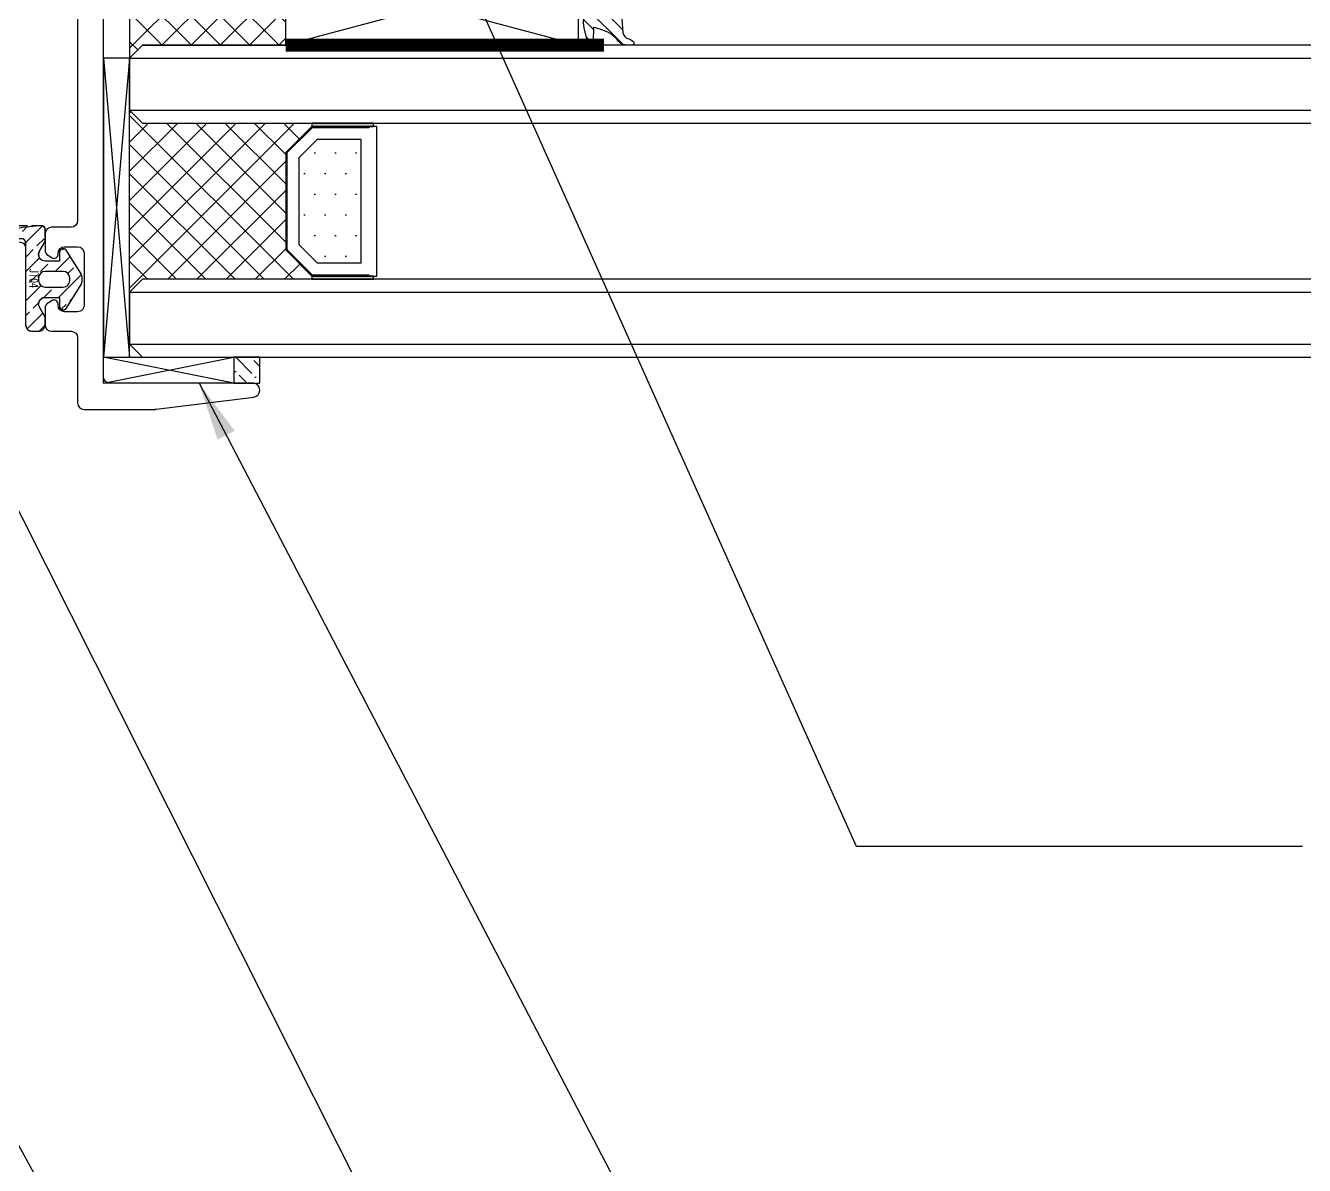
# Model space of a CAD drawing. Extents: x -160106 to 966792, y -663931 to 1550022.
# Drawn here: x -52099.7 to -52001.4, y -86106.1 to -86018.4 of the extents above; entities that cross this region are included whole.
import ezdxf
from ezdxf.enums import TextEntityAlignment as Align

# ---------------------------------------------------------------- set-up
doc = ezdxf.new("R2010")
doc.units = 0
doc.linetypes.add('DASHED', pattern=[0.75, 0.5, -0.25])
doc.linetypes.add('ZN-DASH', pattern=[0.35, 0.25, -0.1])
for name, color, linetype in [('!ZN1-填充-8', 8, 'Continuous'), ('!ZN1-标注-173', 173, 'Continuous'), ('!ZN3-玻璃幕墙-4', 4, 'Continuous'), ('!ZN4-辅助材料-1', 1, 'Continuous'), ('!ZN5-铝材断面-6', 6, 'Continuous'), ('!ZN6-虚线-8', 8, 'ZN-DASH'), ('1辅助材料', 1, 'Continuous'), ('Fill', 8, 'Continuous')]:
    doc.layers.add(name, color=color, linetype=linetype)
doc.styles.add('ZNDimTStyle', font='ROMANS.shx', dxfattribs={"width": 0.7, "bigfont": 'CHINESE.shx'})
doc.styles.add('黑体', font='simhei.ttf', dxfattribs={"height": 12})
doc.dimstyles.new('ZN机械-3', dxfattribs={"dimscale": 3, "dimtxt": 2.5, "dimasz": 1.5, "dimexe": 1, "dimexo": 2, "dimgap": 0.9, "dimtad": 1, "dimdec": 0, "dimzin": 0, "dimdsep": 46, "dimtxsty": 'ZNDimTStyle', "dimcen": 2.5, "dimdle": 1, "dimclrd": 173, "dimclre": 173, "dimclrt": 7, "dimazin": 2, "dimtfac": 1, "dimtdec": 4, "dimtix": 1, "dimtmove": 2, "dimatfit": 3, "dimfxl": 0, "dimfrac": 2, "dimtolj": 1, "dimtzin": 0, "dimarcsym": 0})

# ---------------------------------------------------------------- blocks, each defined once
blk = doc.blocks.new('3mm厚胶条')
at = {"layer": 'Fill'}
h = blk.add_hatch(dxfattribs=at)
h.set_pattern_fill('ANSI31', color=256, scale=0.5)
h.set_pattern_definition([(45, (0, 0), (-0.561266007566822, 0.5612660075668221), [])])
edge = h.paths.add_edge_path()
edge.add_arc((0.2041028128980543, 0.2999450176742623), 0.2999999999999999, 269.97594843396644, 359.9999999999428, ccw=False)
edge.add_line((0.2039768791964889, -5.495589357451536e-05), (-0.1960297182595241, 0.0001129584925365634))
edge.add_arc((-0.1958944282921733, 0.3001129279863853), 0.2999999999994757, 179.9999999998145, 269.9741615186586, ccw=False)
edge.add_line((-0.4958944282916491, 0.3001129279873567), (-0.4958944282916491, 1.117701839371875))
edge.add_arc((-0.6248895014257517, 1.11944925264805), 0.1290069081329765, 359.2238984022005, 445.1968088878392)
edge.add_line((-0.6140873217009357, 1.248003113963932), (-0.7258701920472959, 1.242718416928255))
edge.add_arc((-0.70120827268636, 0.7210650220240912), 0.5222360334959714, 92.70672554829426, 167.706725548085)
edge.add_line((-1.211469733614649, 0.8322572707329527), (-1.413063774223701, -2.019711048327736))
edge.add_arc((-2.011045689203393, -1.940889532902905), 0.6031543765377536, 283.80453109835884, 352.4909866261073, ccw=False)
edge.add_arc((-1.711027830958352, -3.236862179037228), 0.7271918305480072, 102.3955841950931, 140.1403428804012)
edge.add_arc((-2.145245422376326, -2.851985073525741), 0.1482028153695781, 146.7831393039712, 273.1825879911093)
edge.add_line((-2.137017486707919, -2.999959313034196), (-1.71632770881115, -2.999959313041472))
edge.add_arc((-1.717147016692408, -2.149202143606091), 0.850757563945867, 270.0551777532911, 332.801971516606)
edge.add_arc((1.052373023609539, -4.487892496981211), 2.802381882953311, 102.32254362635979, 135.9107193443802, ccw=False)
edge.add_line((0.4543032584006141, -1.750072785267548), (0.7693642463018477, -1.638019477992202))
edge.add_arc((0.7819430534270146, -1.711556554814226), 0.0746051476522924, -26.048902378122875, 99.7067255470177, ccw=False)
edge.add_line((0.8489697777949914, -1.744318518685759), (0.8571202825150976, -2.578578965069028))
edge.add_arc((0.6560401093904494, -2.480293073462875), 0.2238154429717819, 272.70672555129545, 333.95109762614885, ccw=False)
edge.add_line((0.6666095034161117, -2.703858814180421), (0.5471460161934374, -2.709506623476045))
edge.add_arc((0.5502084089541724, -2.854926262357902), 0.14545188077832, 91.20641373176511, 274.3491176516054)
edge.add_line((0.5612385415479366, -2.9999593130633), (0.8842308576349751, -2.999959313085128))
edge.add_arc((0.8384245284230651, -2.48709399076403), 0.5149068446189015, 275.1038036520967, 331.8148690466252)
edge.add_line((1.292276837601094, -2.730295841269253), (1.562274669271574, -1.660751750358031))
edge.add_arc((-1.091872237254416, -1.175403957954716), 2.698158312814919, 349.6371633920081, 413.7360953850442)
edge.add_line((0.5041028128980543, 1.000124005621728), (0.5041028128980543, 0.2999450176739629))
at = {"layer": '1辅助材料'}
blk.add_lwpolyline([(0.5041028128980543, 0.2999450176739629, -0.4143365181457246), (0.2039768791964889, -5.495589357451536e-05), (-0.1960297182595241, 0.0001129584925365634, -0.414081483490272), (-0.4958944282916491, 0.3001129279873567), (-0.4958944282916491, 1.117701839371875, 0.3937739410618442), (-0.6140873217009357, 1.248003113963932), (-0.7258701920472959, 1.242718416928255, 0.3394542588623574), (-1.211469733614649, 0.8322572707329527), (-1.413063774223701, -2.019711048327736, -0.309008888142426), (-1.867126868623018, -2.526622044395481, 0.1661979340469599), (-2.269232363552874, -2.770798172481591, 0.6152007887052839), (-2.137017486707919, -2.999959313034196), (-1.71632770881115, -2.999959313041472, 0.2808368407751581), (-0.9604559289327881, -2.538055625416746, -0.1476144348271703), (0.4543032584006141, -1.750072785267548), (0.7693642463018477, -1.638019477992202, -0.6113350585262082), (0.8489697777949914, -1.744318518685759), (0.8571202825150976, -2.578578965069028, -0.27377715356219), (0.6666095034161117, -2.703858814180421), (0.5471460161934374, -2.709506623476045, 1.027808333890914), (0.5612385415479366, -2.9999593130633), (0.8842308576349751, -2.999959313085128, 0.2526260446995272), (1.292276837601094, -2.730295841269253), (1.562274669271574, -1.660751750358031, 0.2872126092258211), (0.5041028128980543, 1.000124005621728), (0.5041028128980543, 0.2999450176739629)], format="xyb", dxfattribs=at)
blk = doc.blocks.new('20200528170828x')
at = {"layer": '!ZN1-填充-8'}
h = blk.add_hatch(dxfattribs=at)
h.set_pattern_fill('ANSI37', color=256, angle=89.99999999999999, style=0)
h.set_pattern_definition([(135, (42628.44729741241, -32201.34450116526), (-1.122532015133644, -1.122532015133644), []), (224.9999999999999, (42628.44729741241, -32201.34450116526), (1.122532015133644, -1.122532015133644), [])])
h.paths.add_polyline_path([(0.8454915027905372, 11.99999999795546), (0.8454915027905372, 0.5), (0.8454915027832612, 0), (7.845491502783261, 0), (6.845491502783261, 1), (6.845491502790537, 11.99999999791908)])
at = {"layer": '!ZN1-填充-8', "ltscale": 15}
for p, q in [((0.8454915027905372, 34.5000010564836), (6.845491502761433, 11.99999999795546)), ((6.845491502819641, 34.5000010564836), (0.8454915027032257, 11.99999999795546))]:
    blk.add_line(p, q, dxfattribs=at)
at = {"layer": '!ZN4-辅助材料-1', "ltscale": 20, "const_width": 1}
blk.add_lwpolyline([(6.845491502761433, 11.99999999795546), (6.845491502761433, 36.46587896528035)], dxfattribs=at)
at = {"layer": '!ZN4-辅助材料-1'}
for points in [[(6.845491502790537, 34.5000010564836), (6.845491502761433, 11.99999999795546), (0.8454915027032257, 11.99999999795546), (0.8454915027323295, 34.5000010564836)], [(0.8454915027905372, 11.99999999795546), (0.8454915027905372, 0.5), (0.8454915027832612, 0), (7.845491502783261, 0), (6.845491502783261, 1), (6.845491502790537, 11.99999999791908)]]:
    blk.add_lwpolyline(points, close=True, dxfattribs=at)
at = {"layer": '!ZN1-标注-173', "extrusion": (0, 0, -1), "zscale": -1, "rotation": 270}
blk.add_blockref('3mm厚胶条', (-3.845491502717778, 36.50410662819195), dxfattribs=at)
blk = doc.blocks.new('6X12开启扇结构胶x', base_point=(29883.44451887779, 42624.44780427512))
at = {"layer": '!ZN1-标注-173', "ltscale": 15, "rotation": 270}
blk.add_blockref('20200528170828x', (29880.94422724047, 42624.44751263782), dxfattribs=at)
blk = doc.blocks.new('*U1397')
at = {"layer": '!ZN1-填充-8'}
h = blk.add_hatch(dxfattribs=at)
h.set_pattern_fill('ANSI37', color=256, scale=0.5, style=0)
h.set_pattern_definition([(45, (6, 0), (-1.122532015133644, 1.122532015133644), []), (135, (6, 0), (-1.122532015133644, -1.122532015133644), [])])
h.paths.add_polyline_path([(1.029468876367901e-06, 5.00000102652325), (1.029468876367901e-06, 19.00000102652371), (1.000001029469331, 18.00000102652325), (14.00000102946797, 18.00000102652325), (14.00000102946797, 17.75000102652325), (12.00000102946797, 15.75000102652325), (12.00000102946797, 8.250001026523705), (14.00000102946797, 6.250001026523705), (14.00000102946797, 6.000001026523705), (1.000001029469331, 6.000001026523705)])
for points in [[(18.75000205893684, 17.99999999999977), (14.00000205893684, 17.99999999999977), (14.00000205893684, 17.74999999999977), (18.75000205893684, 17.74999999999977)], [(18.75000205893684, 6.249999999999773), (14.00000205893684, 6.249999999999773), (14.00000205893684, 5.999999999999773), (18.75000205893684, 5.999999999999773)]]:
    blk.add_hatch(color=256, dxfattribs=at).paths.add_polyline_path(points)
h = blk.add_hatch(dxfattribs=at)
h.set_pattern_fill('DOTS', color=8, angle=-1.272221872585407e-14, style=0)
h.set_pattern_definition([(0, (6, 0), (0.7937500000000003, 1.5875), [0, -1.5875])])
h.paths.add_polyline_path([(13.00000246392847, 15.33578673215879), (13.00000246392847, 8.664213388665985), (14.4142185169444, 7.24999733565005), (17.80000246392865, 7.24999733565005), (17.80000246392865, 16.74999733565005), (14.41421306741995, 16.74999733565005)])
for p, q in [((2.058937752735801e-06, 22.99999999999977), (153.5000016402664, 23.00000000000307)), ((1.029468876367901e-06, 19.00000102946865), (153.5000006107975, 19.00000102947194)), ((1.029468876367901e-06, 4.999999091356358), (153.5000006107975, 4.999999091359652)), ((2.058937752735801e-06, 1.000000120825234), (153.5000016402664, 1.000000120828529))]:
    blk.add_line(p, q, dxfattribs=at)
at = {"layer": '!ZN3-玻璃幕墙-4'}
for points in [[(153.5000016402664, 24.00000000000307), (1.000002058937753, 23.99999999999977), (2.058937752735801e-06, 22.99999999999977), (2.058937752735801e-06, 18.99999999999977), (1.000002058937753, 17.99999999999977), (153.5000016402664, 18.00000000000307)], [(153.5000016402668, 6.000000000003067), (1.000002058937298, 5.999999999999773), (2.058936843241099e-06, 4.999999999999773), (2.058935933746397e-06, 0.9999999999997726), (1.000002058935479, 0), (153.5000016402668, 4.886260271947598e-12)]]:
    blk.add_lwpolyline(points, dxfattribs=at)
at = {"layer": '!ZN4-辅助材料-1'}
for points in [[(1.029468876367901e-06, 5.00000102652325), (1.029468876367901e-06, 19.00000102652371), (1.000001029469331, 18.00000102652325), (14.00000102946797, 18.00000102652325), (14.00000102946797, 17.75000102652325), (12.00000102946797, 15.75000102652325), (12.00000102946797, 8.250001026523705), (12.00000102946797, 8.250001026523705), (14.00000102946797, 6.250001026523705), (14.00000102946797, 6.000001026523705), (1.000001029469331, 6.000001026523705), (1.029468876367901e-06, 5.00000102652325)], [(12.00000205893639, 15.74999993958727), (12.00000205893639, 8.250000060412503), (14.00000205893639, 6.250000060412503), (19.00000205893639, 6.250000060412503), (19.00000205893639, 17.7500000604125), (14.00000205893639, 17.7500000604125)], [(18.75000205893684, 17.99999999999977), (14.00000205893684, 17.99999999999977), (14.00000205893684, 17.74999999999977), (18.75000205893684, 17.74999999999977)], [(13.00000246392847, 15.33578673215879), (13.00000246392847, 8.664213388665985), (14.4142185169444, 7.24999733565005), (17.80000246392865, 7.24999733565005), (17.80000246392865, 16.74999733565005), (14.41421306741995, 16.74999733565005)], [(18.75000205893684, 6.249999999999773), (14.00000205893684, 6.249999999999773), (14.00000205893684, 5.999999999999773), (18.75000205893684, 5.999999999999773)]]:
    blk.add_lwpolyline(points, close=True, dxfattribs=at)
blk.add_lwpolyline([(18.40000141310247, 17.74999853286067), (18.40000141310247, 17.65000006041237), (14.04142182915984, 17.65000006041237), (12.09999785437094, 15.70857608562369), (12.09999785437094, 8.291423709387573), (14.04142303089793, 6.349998532860582), (18.40000205893648, 6.349998532860582), (18.40000205893648, 6.250000060412503), (18.40000205893648, 6.349998532860582)], dxfattribs=at)
at = {"layer": 'Defpoints', "color": 250}
for p in [(2.058935478999047e-06, 24.00000205304696), (1.029468876367901e-06, 17.99999999999977), (1.029468876367901e-06, 5.999999999999773), (12.00000205893639, 6.000001026523705), (2.058935478999047e-06, 0)]:
    blk.add_point(p, dxfattribs=at)
blk = doc.blocks.new('20200306093546', base_point=(29869.44451845904, 42689.60230079947))
at = {"layer": '!ZN1-填充-8'}
h = blk.add_hatch(dxfattribs=at)
h.set_pattern_fill('ANSI36', color=256, angle=-270, style=0)
h.set_pattern_definition([(135, (29867.4444736498, 42689.10230079959), (-3.086963041617522, 0.8418990113502317), [3.96875, -0.79375, 0, -0.79375])])
edge = h.paths.add_edge_path()
edge.add_line((29867.4444736498, 42689.10230079959), (29867.44447369179, 42693.60231268449))
edge.add_arc((29867.9444736498, 42689.10230079959), 0.5, 90, 179.9999995806171, ccw=False)
edge.add_line((29867.9444736498, 42689.60230079959), (29870.9444736498, 42689.60230079959))
edge.add_arc((29870.9444736498, 42690.10230079959), 0.5, 270, 360)
edge.add_line((29871.4444736498, 42690.10230079959), (29871.4444736498, 42693.10230079959))
edge.add_arc((29871.94448594884, 42693.10228850055), 0.500012299189907, 89.99859066865429, 179.9985906686543, ccw=False)
edge.add_arc((29868.26590862396, -498209.810069502), 540903.4123828103, 89.99961034399236, 90.00008701138444)
blk = doc.blocks.new('20250828102253', base_point=(-76226.03780438572, -85989.53012502046))
at = {"layer": '!ZN1-填充-8'}
h = blk.add_hatch(dxfattribs=at)
h.set_pattern_fill('ANSI37', color=8, angle=-2.544443745170813e-14)
h.set_pattern_definition([(44.99999999999999, (0, 0), (-1.122532015133644, 1.122532015133645), []), (135, (0, 0), (-1.122532015133645, -1.122532015133644), [])])
h.paths.add_polyline_path([(-76225.89827576163, -86019.11606655986, 0.4693412598177774), (-76225.4568221753, -86018.48611371893, 0.4772616551268979), (-76226.23918485262, -86017.51905492318), (-76231.4991848525, -86017.51905492318, 0.4770910882801029), (-76232.28164024849, -86018.4856789113, 0.4719103256772472), (-76231.83554848895, -86019.11564380382, -0.9297347899613067), (-76231.83554848893, -86020.31246604252, 0.3930506007189793), (-76232.29918485257, -86020.81114197531), (-76232.29918485257, -86024.996967871, 0.3930506007153051), (-76231.83554848892, -86025.49564380382, -0.9297347899464646), (-76231.83554848892, -86026.69246604253, 0.4719103256673677), (-76232.28164024849, -86027.32243093505, 0.4770910882785129), (-76231.49918485252, -86028.28905492317), (-76226.23918485257, -86028.28905492317, 0.477261655134595), (-76225.4568221753, -86027.32199612746, 0.4693412598152655), (-76225.89827576166, -86026.69204328647, -0.959861452660583), (-76225.84918485259, -86025.4940549232), (-76224.53918485258, -86025.49405492315, -0.4142135623805392), (-76224.03918485256, -86025.99405492315), (-76224.03918485259, -86019.81405492318, -0.4142135623737846), (-76224.53918485258, -86020.31405492316), (-76225.84918485256, -86020.31405492316, -0.9598614526833716)])
at = {"layer": '!ZN1-填充-8', "ltscale": 15}
for p, q in [((-76220.03918725089, -85987.18186904088), (-76211.53918725124, -85950.93184206373)), ((-76211.53918725089, -85987.18186904088), (-76219.53918725089, -85950.93184206373)), ((-76213.53919136571, -85987.18186904088), (-76220.03918725089, -85987.18186904088))]:
    blk.add_line(p, q, dxfattribs=at)
at = {"layer": '!ZN1-填充-8', "linetype": 'DASHED', "ltscale": 4}
for p, q in [((-76233.53918485258, -86020.31333110933), (-76233.53918485258, -86025.49477873702)), ((-76232.95168485257, -86020.31333110933), (-76232.95168485257, -86025.49477873702))]:
    blk.add_line(p, q, dxfattribs=at)
at = {"layer": '!ZN1-填充-8', "color": 8, "ltscale": 50}
for p, q in [((-76226.03918612603, -86031.0763041093), (-76232.53918485259, -86029.87630410932)), ((-76232.53918485259, -86031.0763041093), (-76226.03918612603, -86029.87630410932))]:
    blk.add_line(p, q, dxfattribs=at)
at = {"layer": '!ZN1-填充-8', "linetype": 'DASHED', "ltscale": 4, "elevation": -3.082694163618724e-10}
for points in [[(-76231.84592179404, -86020.31333110933), (-76234.03918485258, -86020.31333110933)], [(-76231.84592179404, -86025.49477873702), (-76234.03918485258, -86025.49477873702)]]:
    blk.add_lwpolyline(points, dxfattribs=at)
at = {"layer": '!ZN4-辅助材料-1', "ltscale": 15}
for p, q in [((-76224.03918485256, -86025.99405492315), (-76224.03918485259, -86019.81405492318)), ((-76231.53918485259, -86031.0763041093), (-76227.03918612603, -86031.0763041093))]:
    blk.add_line(p, q, dxfattribs=at)
blk = doc.blocks.new('JT04')
at = {"layer": '!ZN1-填充-8'}
h = blk.add_hatch(dxfattribs=at)
h.set_pattern_fill('ANSI33', color=256, scale=0.5, style=0)
h.set_pattern_definition([(45, (35969.10496391514, 42810.81342373282), (-1.122532015133644, 1.122532015133644), []), (45, (35970.22749641514, 42810.81342373282), (-1.122532015133644, 1.122532015133644), [0.79375, -0.396875])])
edge = h.paths.add_edge_path(flags=16)
edge.add_line((-2.997826040569635, -0.599999999969441), (-1.599999999998545, -0.599999999969441))
edge.add_arc((-1.599999999998545, -0.099999999969441), 0.5, 270, 360)
edge.add_line((-1.099999999998545, -0.09999999996944098), (-1.099999999998545, 0.09999999996944098))
edge.add_arc((-1.599999999998545, 0.099999999969441), 0.5, 0, 90)
edge.add_line((-1.599999999998545, 0.599999999969441), (-2.997826040569635, 0.599999999969441))
edge.add_arc((-2.997826040569635, 0.09999999996944098), 0.5, 90, 180)
edge.add_line((-3.497826040569635, 0.09999999996944098), (-3.497826040569635, -0.09999999996944098))
edge.add_arc((-2.997826040569635, -0.09999999996944098), 0.5, 180, 270)
edge = h.paths.add_edge_path()
edge.add_line((-4.497826040569635, 1.899999999972351), (-4.497826040569635, -3.499997241218807))
edge.add_arc((-3.997826040569635, -3.499997241218807), 0.5, 180, 270)
edge.add_line((-3.997826040569635, -3.999997241218807), (-3.499999999985448, -3.999997241218807))
edge.add_arc((-3.499999999985448, -3.499997241218807), 0.5, 270, 359.9999999966649)
edge.add_line((-2.999999999985448, -3.499997241247911), (-2.999999999949068, -2.903793814824894))
edge.add_line((-2.999999999949068, -2.903793814824894), (-3.431842483201763, -2.148069469156326))
edge.add_arc((-2.997720912142761, -1.899999999972321), 0.49999999999997, 89.99999999997482, 209.7448812976816, ccw=False)
edge.add_line((-2.99772091214254, -1.399999999972351), (-1.900000000023283, -1.399999999972351))
edge.add_line((-1.900000000023283, -1.399999999972351), (-1.900000000001455, -2.044162514503114))
edge.add_arc((-1.59999999999805, -2.044162514503301), 0.3000000000034055, 179.9999999999642, 318.5979371994025)
edge.add_line((-1.374973821948515, -2.242564175772713), (-0.2997101340806694, -0.5321261428034632))
edge.add_arc((-1.146317421122149, 9.195302474903018e-05), 0.9999999999993707, 327.8445545109171, 392.1554444919533)
edge.add_line((-0.2997101248183753, 0.5323100341192912), (-1.374973821948515, 2.242748150529223))
edge.add_arc((-1.59999999999805, 2.044346489259811), 0.3000000000034055, 41.40206280059746, 180.0000000000358)
edge.add_line((-1.900000000001455, 2.044346489259624), (-1.900000000023283, 1.399999999972351))
edge.add_line((-1.900000000023283, 1.399999999972351), (-2.997826040576911, 1.399999999972351))
edge.add_arc((-2.997826040574976, 1.89999999996935), 0.4999999999969984, 150.2551187017316, 269.9999999997783, ccw=False)
edge.add_line((-3.431947611628857, 2.148069469156326), (-2.999999999941792, 2.903977789581404))
edge.add_line((-2.999999999941792, 2.903977789581404), (-3.000000000007276, 3.903977789595956))
edge.add_arc((-3.200000000011642, 3.903977789581404), 0.2000000000043656, 4.168816631996864e-09, 90)
edge.add_line((-3.200000000011642, 4.10397778958577), (-3.20858851599769, 4.103524742822628))
edge.add_arc((-3.132577586258082, -5.41745194656688), 9.521280102031358, 90.4574124157616, 138.4624754208465)
edge.add_arc((-9.74999999984602, 0.3457999073018795), 0.7500000000174953, 132.787543482203, 391.632314705204)
edge.add_arc((-3.015131382602316, -5.930868080755278), 9.036257519631276, 103.4306021034514, 132.4268393888092, ccw=False)
edge.add_arc((-4.997826040569635, 2.371939536835856), 0.5000000000000001, -4.839080247620586e-10, 103.43060210340872, ccw=False)
edge.add_line((-4.497826040569635, 2.371939536831633), (-4.497826040569635, 1.899999999972351))
at = {"layer": '!ZN4-辅助材料-1', "color": 1}
blk.add_lwpolyline([(-4.497826040569635, 1.899999999972351), (-4.497826040569635, -3.499997241218807, 0.4142135623730951), (-3.997826040569635, -3.999997241218807), (-3.499999999985448, -3.999997241218807, 0.4142135623560464), (-2.999999999985448, -3.499997241247911), (-2.999999999949068, -2.903793814824894), (-3.431842483201763, -2.148069469156326, -0.5758670014067166), (-2.99772091214254, -1.399999999972351), (-1.900000000023283, -1.399999999972351), (-1.900000000001455, -2.044162514503114, 0.6911292322205898), (-1.374973821948515, -2.242564175772713), (-0.2997101340806694, -0.5321261428034632, 0.2882140078519263), (-0.2997101248183753, 0.5323100341192912), (-1.374973821948515, 2.242748150529223, 0.6911292322205898), (-1.900000000001455, 2.044346489259624), (-1.900000000023283, 1.399999999972351), (-2.997826040576911, 1.399999999972351, -0.575867001408691), (-3.431947611628857, 2.148069469156326), (-2.999999999941792, 2.903977789581404), (-3.000000000007276, 3.903977789595956, 0.4142135623517843), (-3.200000000011642, 4.10397778958577), (-3.20858851599769, 4.103524742822628, 0.2125796514072897), (-10.25946132736863, 0.8962080792844063, 2.116586426197153), (-9.11142654606374, 0.7391495534830028, -0.1271993843893061), (-5.11395975920459, 2.858265517425025, -0.4846608248026296), (-4.497826040569635, 2.371939536831633), (-4.497826040569635, 1.899999999972351)], format="xyb", dxfattribs=at)
blk.add_lwpolyline([(-2.997826040569635, -0.599999999969441), (-1.599999999998545, -0.599999999969441, 0.4142135623730951), (-1.099999999998545, -0.09999999996944098), (-1.099999999998545, 0.09999999996944098, 0.4142135623730951), (-1.599999999998545, 0.599999999969441), (-2.997826040569635, 0.599999999969441, 0.414213562373095), (-3.497826040569635, 0.09999999996944098), (-3.497826040569635, -0.09999999996944098, 0.414213562373095)], format="xyb", close=True, dxfattribs=at)
at = {"layer": '!ZN6-虚线-8', "color": 8, "linetype": 'ZN-DASH', "ltscale": 3}
blk.add_lwpolyline([(-4.497826040569635, -3.499997241218807, 0.414213562373095), (-3.997826040569635, -3.999997241218807), (-3.499999999985448, -3.999997241218807, 0.4142135623560464), (-2.999999999985448, -3.499997241247911), (-2.999999999949068, -2.903793814824894), (-3.431842483201763, -2.148069469156326, -0.5758670014064798), (-2.99772091214254, -1.399999999972351), (-1.900000000023283, -1.399999999972351), (-1.900000000001455, -2.044162514503114, 0.6911292322202194), (-1.374973821948515, -2.242564175772713), (-0.2997101340806694, -0.5321261428034632, 0.2882140078519262), (-0.2997101248183753, 0.5323100341192912), (-1.374973821948515, 2.242748150529223, 0.6911292322202194), (-1.900000000001455, 2.044346489259624), (-1.900000000023283, 1.399999999972351), (-2.997826040576911, 1.399999999972351, -0.5758670014089116), (-3.431947611628857, 2.148069469156326), (-2.999999999941792, 2.903977789581404), (-3.000000000000909, 3.805018279294927, 0.4094690236021308), (-3.295132414210002, 4.10497878769047, 0.02184746795901643), (-10.65946132737008, 3.896208079284406, 2.016412162439588), (-9.936783406471932, 2.945617394849251, -0.01468687657161582), (-4.798953462444842, 3.114384156088818, -0.4153147078852613), (-4.497826040569635, 2.81438627456464), (-4.497826040569635, 1.899999999972351)], format="xyb", close=True, dxfattribs=at)
at = {"layer": 'Defpoints', "ltscale": 15, "style": '黑体', "width": 0.8}
blk.add_text('JT04', height=0.7000000000000001, rotation=270, dxfattribs=at).set_placement((-4.203098017445882, 0.08595121553355511), align=Align.CENTER)
blk = doc.blocks.new('20250828102324', base_point=(-76226.03780494531, -85991.53013466463))
at = {"layer": '!ZN5-铝材断面-6', "elevation": -3.082694163618724e-10}
blk.add_lwpolyline([(-76216.03921165236, -86009.43187886885), (-76216.03921165236, -86033.43197085627, -0.4142135623730951), (-76216.53921165236, -86033.93197085627), (-76218.0392116524, -86033.93197085627, 0.4142135623730951), (-76218.5392116524, -86034.43197085627), (-76218.5392116524, -86035.68556069475, 0.2679491924305389), (-76218.2892116524, -86036.11857339664), (-76217.98921165241, -86036.2917784774, 0.577350269198918), (-76217.5392116524, -86036.03197085626), (-76217.5392116524, -86035.93197085627, -0.414213562373095), (-76217.0392116524, -86035.43197085627), (-76216.03921165263, -86035.43197085627, -0.4142135623560464), (-76215.53921165263, -86035.93197085624), (-76215.5392116524, -86039.93197085624, -0.4142135623901437), (-76216.0392116524, -86040.43197085627), (-76217.0392116524, -86040.43197085627, -0.414213562373095), (-76217.5392116524, -86039.93197085627), (-76217.5392116524, -86039.83197085626, 0.577350269198918), (-76217.98921165241, -86039.57216323513), (-76218.2892116524, -86039.74536831588, 0.2679491924305389), (-76218.5392116524, -86040.17838101777), (-76218.5392116524, -86041.43196809746, 0.4142135623730951), (-76218.0392116524, -86041.93196809746), (-76216.53921165237, -86041.93196809746, -0.414213562373095), (-76216.03921165237, -86042.43196809746), (-76216.03921165237, -86047.43187886883, 0.414213562373095), (-76215.53921165237, -86047.93187886883), (-76210.07034052655, -86047.93187886883, 0.03109876837305079), (-76210.00832315926, -86047.9280178072), (-76202.47719428511, -86046.98662669798, 0.3782424518902072), (-76202.0392116524, -86046.49048775961), (-76202.0392116524, -86046.43187886887, 0.414213562373095), (-76202.5392116524, -86045.93187886887), (-76213.5392116524, -86045.93187886885, -0.4142135623729428), (-76214.0392116524, -86045.43187886885), (-76214.0392116524, -86041.47199250585), (-76214.0392116524, -86011.43187886884, -0.4142135623734474), (-76213.5392116524, -86010.93187886884), (-76202.53921062284, -86010.93187886885, 0.414213562373095), (-76202.03921062284, -86010.43187886885), (-76202.03921062284, -86009.43187886885, 0.4142135623730951), (-76202.53921062284, -86008.93187886885), (-76215.53921165236, -86008.93187886885, 0.414213562373095)], format="xyb", close=True, dxfattribs=at)
blk = doc.blocks.new('A$C0fc7d4ff')
at = {"layer": '!ZN1-填充-8'}
h = blk.add_hatch(dxfattribs=at)
h.set_pattern_fill('ANSI36', color=256, scale=0.5, angle=-90.00000000000001, style=0)
h.set_pattern_definition([(314.9999999999999, (-29238.8076415683, -42340.50766611597), (1.543481520808761, -0.4209495056751174), [1.984375, -0.3968749999999999, 0, -0.3968749999999999])])
h.paths.add_polyline_path([(21.99997559848998, -91.99996585446934), (23.99997559848998, -91.99996585446934), (23.99997559848998, -90.00005784186942), (21.99997559848998, -90.00005784186942)])
at = {"layer": '!ZN3-玻璃幕墙-4', "color": 8}
for p, q in [((11.99997559841722, -67.00030020171835), (13.99997559841722, -90.00005784184032)), ((13.99997559841722, -67.00030020171835), (11.99997559838812, -90.00005784184032))]:
    blk.add_line(p, q, dxfattribs=at)
for points in [[(11.99997559848998, -92.00005784186942), (21.99997559848998, -90.00005784186942)], [(21.99997559848998, -92.00005784186942), (11.99997559848998, -90.00005784186942)]]:
    blk.add_lwpolyline(points, dxfattribs=at)
at = {"layer": '!ZN4-辅助材料-1'}
for points in [[(11.99997559840267, -67.00030020171835), (11.99997559838812, -90.00005784184032), (13.99997559841722, -90.00005784184032), (13.99997559841722, -67.00030020171835)], [(21.99997559848998, -92.00005784186942), (23.99997559848998, -92.00005784186942), (23.99997559848998, -90.00005784186942), (21.99997559848998, -90.00005784186942)]]:
    blk.add_lwpolyline(points, close=True, dxfattribs=at)
blk.add_lwpolyline([(11.99997559848998, -92.00005784185487), (11.99997559848998, -90.00005784186942), (21.99997559848998, -90.00005784186942), (21.99997559848998, -92.00005784186942), (11.99997559848998, -92.00005784185487)], dxfattribs=at)
at = {"layer": '!ZN1-标注-173', "ltscale": 15}
for name, p in [('20200306093546', (2, 1.000000000058208)), ('6X12开启扇结构胶x', (16.5000004228641, -59.15451707209286))]:
    blk.add_blockref(name, p, dxfattribs=at)
at = {"layer": '!ZN3-玻璃幕墙-4'}
blk.add_blockref('*U1397', (13.99999836391362, -90.00000857487612), dxfattribs=at)
at = {"layer": '!ZN4-辅助材料-1'}
blk.add_blockref('JT04', (10.49997559837357, -84.0001498292404), dxfattribs=at)
at = {"layer": '!ZN5-铝材断面-6', "ltscale": 50}
for name, p in [('20250828102253', (0.001382865171763115, -35.59830399346538)), ('20250828102324', (0.001382305577863008, -37.59831363763078))]:
    blk.add_blockref(name, p, dxfattribs=at)

msp = doc.modelspace()

# ---------------------------------------------------------------- block references
at = {"layer": '!ZN5-铝材断面-6', "ltscale": 50}
msp.add_blockref('A$C0fc7d4ff', (-52105.73742793966, -85953.931821027), dxfattribs=at)

# ---------------------------------------------------------------- leaders
at = {"layer": '!ZN1-标注-173'}
for points in [[(-52069.73742646445, -86005.9318295911), (-52035.87608677708, -86081.50248763914), (-52001.55380969057, -86081.50248763914)], [(-52112.23742554136, -86032.0763041093), (-52046.96843936574, -86161.50248763914), (-52001.55380969057, -86161.50248763914)], [(-52135.75182272658, -86039.98635642405), (-52046.96843936574, -86201.50248763914), (-52001.55380969057, -86201.50248763914)], [(-52086.40028641745, -86045.93187886887), (-52046.96843936574, -86121.50248763914), (-52001.55380969057, -86121.50248763914)]]:
    msp.add_leader(points, dimstyle='ZN机械-3', dxfattribs=at)

doc.saveas('drawing.dxf')
